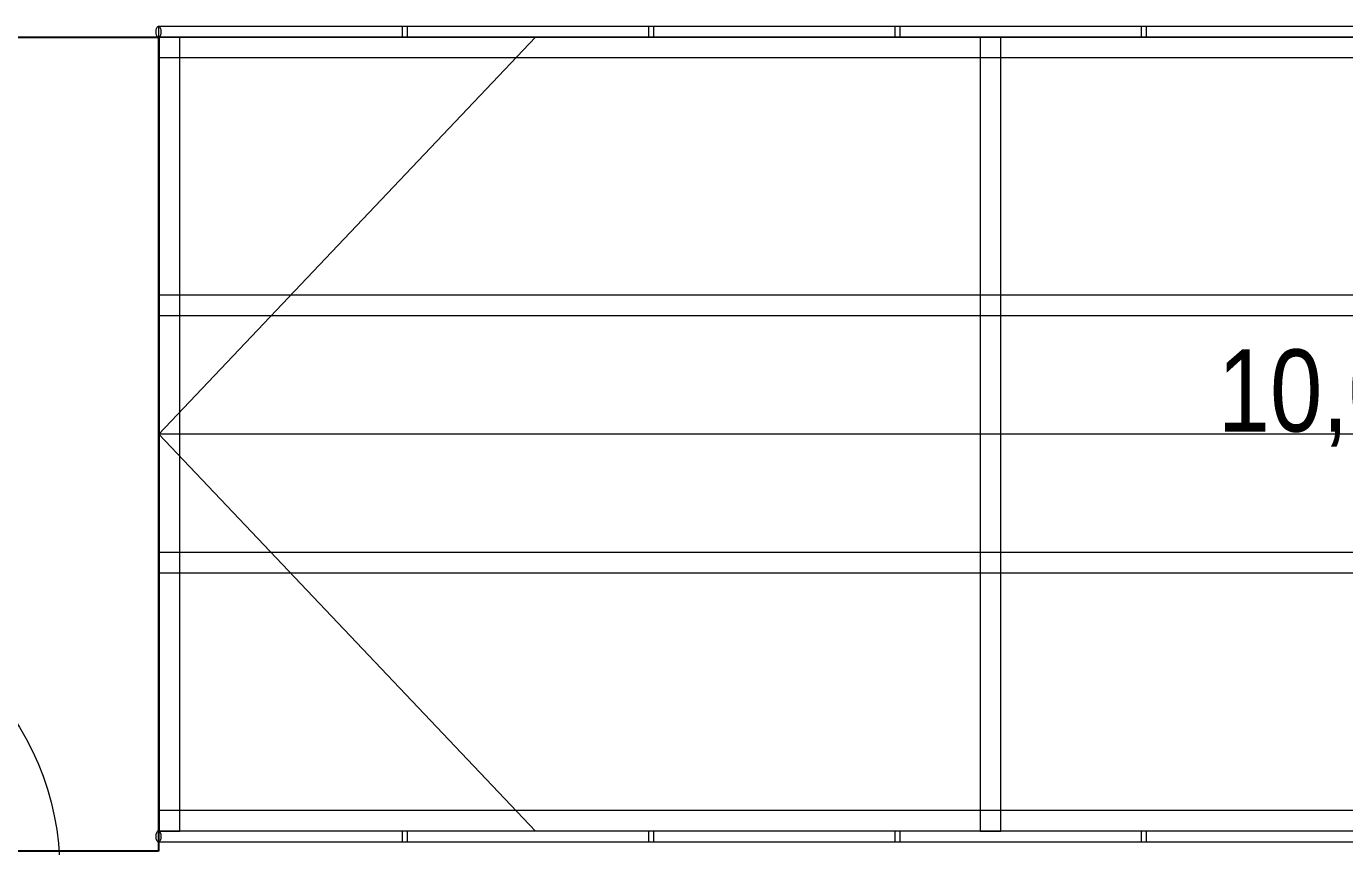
# Model space of a CAD drawing. Header units: millimetres. Extents: x -10605 to 104127, y -15987 to 52426.
# Drawn here: x 93642 to 98459, y 40318 to 43315 of the extents above; entities that cross this region are included whole.
import ezdxf
from ezdxf.enums import TextEntityAlignment as Align

# ---------------------------------------------------------------- set-up
doc = ezdxf.new("R2010")
doc.units = ezdxf.units.MM
doc.header["$MEASUREMENT"] = 0
for name, color, linetype in [('Двери Archicad', 7, 'Continuous'), ('Лестницы', 7, 'Continuous'), ('Стены', 7, 'Continuous')]:
    doc.layers.add(name, color=color, linetype=linetype)
for name, color, linetype, lineweight in [('Двери Archicad_Ном._пера__200', 7, 'Continuous', 0), ('Двери Archicad_Ном._пера__3', 7, 'Continuous', 0), ('Двери Archicad_Ном._пера__97', 7, 'Continuous', 35), ('Лестницы_Ном._пера__100', 7, 'Continuous', 9), ('Лестницы_Ном._пера__200', 7, 'Continuous', 0), ('Лестницы_Ном._пера__99', 7, 'Continuous', 15), ('Металлический каркас здания_Ном._пера__100', 7, 'Continuous', 9), ('Стены _Ном._пера__98', 7, 'Continuous', 25)]:
    doc.layers.add(name, color=color, linetype=linetype, lineweight=lineweight)
doc.layers.add('Лестницы_Ном._пера__71', color=7, linetype='Continuous', lineweight=13, true_color=0xc2331900)
doc.styles.add('РЎР“Р•РќР•Р\xa0РР\xa0_РЎРўРР›Р¬_2', font='ARIALN.TTF')

# ---------------------------------------------------------------- blocks, each defined once
blk = doc.blocks.new('Перекрытие_58', base_point=(3875, 43275))
at = {"layer": 'Стены _Ном._пера__98', "color": 7, "linetype": 'Continuous', "lineweight": 25, "flags": 128}
blk.add_lwpolyline([(3875, 43275), (94125, 43275), (94125, 40300.8), (3875, 40300.8)], close=True, dxfattribs=at)
blk = doc.blocks.new('Балка - Швеллер ПП 27')
at = {"layer": 'Металлический каркас здания_Ном._пера__100', "color": 7, "linetype": 'Continuous', "lineweight": 9}
for p, q in [((-17.9, 37.5), (8991.2, 37.5)), ((8991.2, 0), (8991.2, 37.5)), ((8991.2, -37.5), (8991.2, 0)), ((-17.9, -37.5), (8991.2, -37.5))]:
    blk.add_line(p, q, dxfattribs=at)
blk = doc.blocks.new('Балка - Швеллер ПП 27_3')
at = {"layer": 'Металлический каркас здания_Ном._пера__100', "color": 7, "linetype": 'Continuous', "lineweight": 9}
for p, q in [((0, 37.5), (0, -37.5)), ((1450, 37.5), (0, 37.5)), ((2900, 37.5), (1450, 37.5)), ((2900, 0), (2900, 37.5)), ((2900, -37.5), (2900, 0)), ((0, -37.5), (1450, -37.5)), ((1450, -37.5), (2900, -37.5))]:
    blk.add_line(p, q, dxfattribs=at)
blk = doc.blocks.new('Однопольная Дверь 27_5')
at = {"layer": 'Двери Archicad_Ном._пера__200', "color": 7, "linetype": 'Continuous', "lineweight": 0}
for p, q in [((-510, 0), (-540, 0)), ((-540, 0), (-540, -70)), ((-510, -40), (-510, 0)), ((540, 0), (510, 0)), ((510, 0), (510, -40)), ((540, -70), (540, 0)), ((-500, -40), (-510, -40)), ((-500, -70), (-500, -40)), ((510, -40), (500, -40)), ((500, -40), (500, -70)), ((-540, -70), (-500, -70)), ((500, -70), (540, -70))]:
    blk.add_line(p, q, dxfattribs=at)
at = {"layer": 'Двери Archicad_Ном._пера__3', "color": 7, "linetype": 'Continuous', "lineweight": 0}
for p, q in [((470, 0), (470, 1020)), ((470, 1020), (510, 1020)), ((510, 1020), (510, 0)), ((510, 0), (470, 0))]:
    blk.add_line(p, q, dxfattribs=at)
blk.add_arc((510, 0), 1020, 90, 180, dxfattribs=at)
at = {"layer": 'Двери Archicad_Ном._пера__97', "color": 7, "linetype": 'Continuous', "lineweight": 35}
for p, q in [((-540, 0), (-540, -70)), ((-540, 0), (-540, -70)), ((540, 0), (540, -70)), ((540, 0), (540, -70)), ((-540, -70), (-540, -100)), ((540, -70), (540, -100))]:
    blk.add_line(p, q, dxfattribs=at)
blk = doc.blocks.new('Стена_416', base_point=(-125, 40125))
at = {"layer": 'Двери Archicad', "color": 7, "linetype": 'Continuous', "lineweight": 50, "xscale": -1, "zscale": 1000}
blk.add_blockref('Однопольная Дверь 27_5', (93255, 40225), dxfattribs=at)
blk = doc.blocks.new('Ограждение_16')
at = {"layer": 'Лестницы_Ном._пера__100', "color": 7, "linetype": 'Continuous', "lineweight": 9, "flags": 128}
for points in [[(94125, 43275), (94126.7, 43275.3), (94128.4, 43276.2), (94130, 43277.7), (94131.4, 43279.7), (94132.7, 43282.1), (94133.7, 43285), (94134.4, 43288.2), (94134.8, 43291.5), (94135, 43295), (94134.8, 43298.5), (94134.4, 43301.8), (94133.7, 43305), (94132.7, 43307.9), (94131.4, 43310.3), (94130, 43312.3), (94128.4, 43313.8), (94126.7, 43314.7), (94125, 43315), (94123.3, 43314.7), (94121.6, 43313.8), (94120, 43312.3), (94118.6, 43310.3), (94117.3, 43307.9), (94116.3, 43305), (94115.6, 43301.8), (94115.2, 43298.5), (94115, 43295), (94115.2, 43291.5), (94115.6, 43288.2), (94116.3, 43285), (94117.3, 43282.1), (94118.6, 43279.7), (94120, 43277.7), (94121.6, 43276.2), (94123.3, 43275.3)], [(94125, 43315), (94125, 43275), (103125.9, 43275), (103125.9, 43315)], [(94125, 43315), (94125, 43275), (103125.9, 43275), (103125.9, 43315)], [(94125, 43315), (94125, 43275), (103125.9, 43275), (103125.9, 43315)], [(94125, 43315), (94125, 43275), (103125.9, 43275), (103125.9, 43315)], [(94125, 43315), (94125, 43275), (103125.9, 43275), (103125.9, 43315)], [(95015.1, 43315), (95015.1, 43275), (95035.1, 43275), (95035.1, 43315)], [(95915.2, 43315), (95915.2, 43275), (95935.2, 43275), (95935.2, 43315)], [(96815.3, 43315), (96815.3, 43275), (96835.3, 43275), (96835.3, 43315)], [(97715.4, 43315), (97715.4, 43275), (97735.4, 43275), (97735.4, 43315)]]:
    blk.add_lwpolyline(points, close=True, dxfattribs=at)
blk = doc.blocks.new('Ограждение_17')
at = {"layer": 'Лестницы_Ном._пера__100', "color": 7, "linetype": 'Continuous', "lineweight": 9, "flags": 128}
for points in [[(94125, 40335), (94126.7, 40335.3), (94128.4, 40336.2), (94130, 40337.7), (94131.4, 40339.7), (94132.7, 40342.1), (94133.7, 40345), (94134.4, 40348.2), (94134.8, 40351.5), (94135, 40355), (94134.8, 40358.5), (94134.4, 40361.8), (94133.7, 40365), (94132.7, 40367.9), (94131.4, 40370.3), (94130, 40372.3), (94128.4, 40373.8), (94126.7, 40374.7), (94125, 40375), (94123.3, 40374.7), (94121.6, 40373.8), (94120, 40372.3), (94118.6, 40370.3), (94117.3, 40367.9), (94116.3, 40365), (94115.6, 40361.8), (94115.2, 40358.5), (94115, 40355), (94115.2, 40351.5), (94115.6, 40348.2), (94116.3, 40345), (94117.3, 40342.1), (94118.6, 40339.7), (94120, 40337.7), (94121.6, 40336.2), (94123.3, 40335.3)], [(94125, 40375), (94125, 40335), (103125.9, 40335), (103125.9, 40375)], [(94125, 40375), (94125, 40335), (103125.9, 40335), (103125.9, 40375)], [(94125, 40375), (94125, 40335), (103125.9, 40335), (103125.9, 40375)], [(94125, 40375), (94125, 40335), (103125.9, 40335), (103125.9, 40375)], [(94125, 40375), (94125, 40335), (103125.9, 40335), (103125.9, 40375)], [(95015.1, 40375), (95015.1, 40335), (95035.1, 40335), (95035.1, 40375)], [(95915.2, 40375), (95915.2, 40335), (95935.2, 40335), (95935.2, 40375)], [(96815.3, 40375), (96815.3, 40335), (96835.3, 40335), (96835.3, 40375)], [(97715.4, 40375), (97715.4, 40335), (97735.4, 40335), (97735.4, 40375)]]:
    blk.add_lwpolyline(points, close=True, dxfattribs=at)
blk = doc.blocks.new('Пандус Прямой 27_6')
at = {"layer": 'Лестницы_Ном._пера__71', "color": 28, "linetype": 'Continuous', "lineweight": 13, "true_color": 0x331900}
for p, q in [((9000, 0), (7623.1, 1450)), ((0, 0), (9000, 0)), ((7623.1, -1450), (9000, 0))]:
    blk.add_line(p, q, dxfattribs=at)
at = {"layer": 'Лестницы_Ном._пера__99', "color": 7, "linetype": 'Continuous', "lineweight": 15}
for p, q in [((0, 1450), (9000, 1450)), ((9000, -1450), (9000, 1450)), ((0, -1450), (9000, -1450))]:
    blk.add_line(p, q, dxfattribs=at)
at = {"layer": 'Лестницы_Ном._пера__200', "color": 7, "lineweight": 0, "style": 'РЎР“Р•РќР•Р\xa0РР\xa0_РЎРўРР›Р¬_2'}
blk.add_attdef('ac_bottomlevel', text='', height=300, dxfattribs=at).set_placement((4500, 159.5), align=Align.MIDDLE_CENTER)

msp = doc.modelspace()

# ---------------------------------------------------------------- block references
at = {"layer": 'Лестницы', "color": 7, "linetype": 'Continuous', "lineweight": 50}
for name in ['Ограждение_16', 'Ограждение_17']:
    msp.add_blockref(name, (0, 0), dxfattribs=at)
at = {"layer": 'Лестницы', "color": 7, "linetype": 'Continuous', "lineweight": 15}
ref = msp.add_blockref('Пандус Прямой 27_6', (103125.94126, 41825.00012), dxfattribs=dict(at, xscale=-1, zscale=1000))
ref.add_attrib('ac_bottomlevel', '10,00 %', dxfattribs={"layer": 'Лестницы_Ном._пера__200', "color": 7, "lineweight": 0, "height": 300, "style": 'РЎР“Р•РќР•Р\xa0РР\xa0_РЎРўРР›Р¬_2'}).set_placement((98625.94126, 41984.47872), align=Align.MIDDLE_CENTER)
at = {"layer": 'Металлический каркас здания_Ном._пера__100', "color": 7, "linetype": 'Continuous', "lineweight": 9, "zscale": 1000}
for name, p, rotation in [('Балка - Швеллер ПП 27', (103116.98685, 43237.50012), 180), ('Балка - Швеллер ПП 27_3', (94165.00014, 43274.99337), 270), ('Балка - Швеллер ПП 27_3', (97165.00014, 43274.99337), 270), ('Балка - Швеллер ПП 27', (103116.98685, 42294.99562), 180)]:
    msp.add_blockref(name, p, dxfattribs=dict(at, rotation=rotation))
at = {"layer": 'Металлический каркас здания_Ном._пера__100', "color": 7, "linetype": 'Continuous', "lineweight": 9, "xscale": -1, "zscale": 1000}
for p in [(103116.98685, 41354.99787), (103116.98685, 40412.50012)]:
    msp.add_blockref('Балка - Швеллер ПП 27', p, dxfattribs=at)
at = {"layer": 'Стены', "color": 7, "linetype": 'Continuous', "lineweight": 25}
msp.add_blockref('Перекрытие_58', (3875, 43275.00012), dxfattribs=at)
at = {"layer": 'Стены', "color": 7, "lineweight": 35}
msp.add_blockref('Стена_416', (-125, 40125.00012), dxfattribs=at)

doc.saveas('drawing.dxf')
